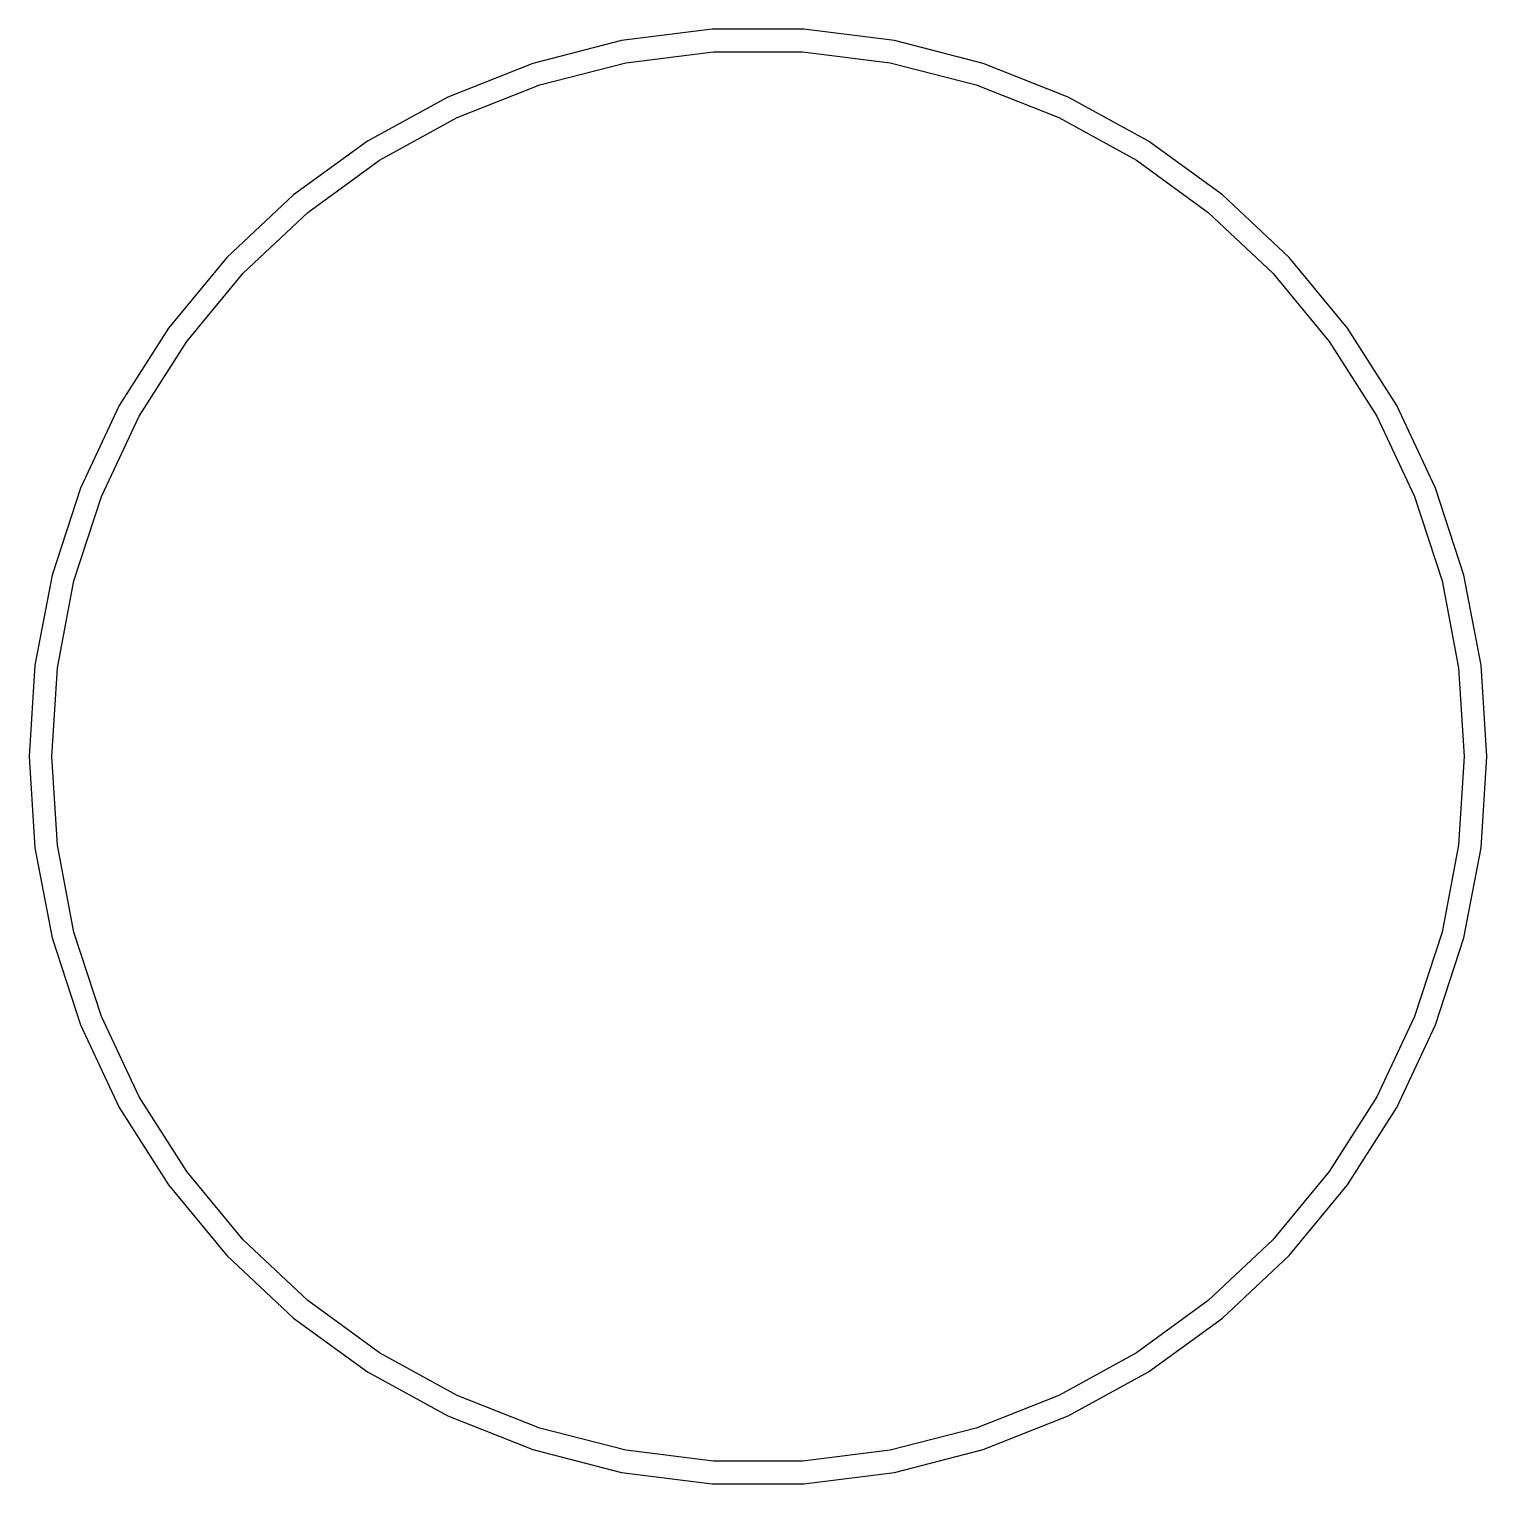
# Model space of a CAD drawing. Header units: metres. Extents: x -34.3 to 34.3, y -34.3 to 34.3.
import ezdxf

# ---------------------------------------------------------------- set-up
doc = ezdxf.new("R2010")
doc.units = ezdxf.units.M

msp = doc.modelspace()

# ---------------------------------------------------------------- linework, layer by layer
for p, q in [((-6.43341, 33.7252), (-10.6096, 32.6529)), ((-2.15581, 34.2656), (-6.43341, 33.7252)), ((2.15581, 34.2656), (-2.15581, 34.2656)), ((6.43341, 33.7252), (2.15581, 34.2656)), ((10.6096, 32.6529), (6.43341, 33.7252)), ((-6.23355, 32.6774), (-2.08882, 33.201)), ((-2.08882, 33.201), (2.08882, 33.201)), ((2.08882, 33.201), (6.23355, 32.6774)), ((-10.6096, 32.6529), (-14.6184, 31.0657)), ((-10.28, 31.6385), (-6.23355, 32.6774)), ((6.23355, 32.6774), (10.28, 31.6385)), ((14.6184, 31.0657), (10.6096, 32.6529)), ((-14.1642, 30.1006), (-10.28, 31.6385)), ((10.28, 31.6385), (14.1642, 30.1006)), ((-14.6184, 31.0657), (-18.3967, 28.9886)), ((18.3967, 28.9886), (14.6184, 31.0657)), ((-17.8252, 28.088), (-14.1642, 30.1006)), ((14.1642, 30.1006), (17.8252, 28.088)), ((-18.3967, 28.9886), (-21.8849, 26.4543)), ((21.8849, 26.4543), (18.3967, 28.9886)), ((-21.205, 25.6324), (-17.8252, 28.088)), ((17.8252, 28.088), (21.205, 25.6324)), ((-21.8849, 26.4543), (-25.0279, 23.5028)), ((25.0279, 23.5028), (21.8849, 26.4543)), ((-24.2504, 22.7726), (-21.205, 25.6324)), ((21.205, 25.6324), (24.2504, 22.7726)), ((-25.0279, 23.5028), (-27.7762, 20.1806)), ((27.7762, 20.1806), (25.0279, 23.5028)), ((-26.9133, 19.5536), (-24.2504, 22.7726)), ((24.2504, 22.7726), (26.9133, 19.5536)), ((-27.7762, 20.1806), (-30.0865, 16.5402)), ((30.0865, 16.5402), (27.7762, 20.1806)), ((-29.1518, 16.0263), (-26.9133, 19.5536)), ((26.9133, 19.5536), (29.1518, 16.0263)), ((-30.0865, 16.5402), (-31.9223, 12.6389)), ((31.9223, 12.6389), (30.0865, 16.5402)), ((-30.9306, 12.2463), (-29.1518, 16.0263)), ((29.1518, 16.0263), (30.9306, 12.2463)), ((-31.9223, 12.6389), (-33.2547, 8.53835)), ((33.2547, 8.53835), (31.9223, 12.6389)), ((-32.2215, 8.27307), (-30.9306, 12.2463)), ((30.9306, 12.2463), (32.2215, 8.27307)), ((-33.2547, 8.53835), (-34.0626, 4.3031)), ((-33.0043, 4.16942), (-32.2215, 8.27307)), ((32.2215, 8.27307), (33.0043, 4.16942)), ((34.0626, 4.3031), (33.2547, 8.53835)), ((-34.0626, 4.3031), (-34.3333, 0)), ((-33.2667, 0), (-33.0043, 4.16942)), ((33.0043, 4.16942), (33.2667, 0)), ((34.3333, 0), (34.0626, 4.3031)), ((-34.3333, 0), (-34.0626, -4.3031)), ((-33.0043, -4.16942), (-33.2667, 0)), ((33.2667, 0), (33.0043, -4.16942)), ((34.0626, -4.3031), (34.3333, 0)), ((-34.0626, -4.3031), (-33.2547, -8.53835)), ((-32.2215, -8.27307), (-33.0043, -4.16942)), ((33.0043, -4.16942), (32.2215, -8.27307)), ((33.2547, -8.53835), (34.0626, -4.3031)), ((-33.2547, -8.53835), (-31.9223, -12.6389)), ((-30.9306, -12.2463), (-32.2215, -8.27307)), ((32.2215, -8.27307), (30.9306, -12.2463)), ((31.9223, -12.6389), (33.2547, -8.53835)), ((-29.1518, -16.0263), (-30.9306, -12.2463)), ((30.9306, -12.2463), (29.1518, -16.0263)), ((-31.9223, -12.6389), (-30.0865, -16.5402)), ((30.0865, -16.5402), (31.9223, -12.6389)), ((-26.9133, -19.5536), (-29.1518, -16.0263)), ((29.1518, -16.0263), (26.9133, -19.5536)), ((-30.0865, -16.5402), (-27.7762, -20.1806)), ((27.7762, -20.1806), (30.0865, -16.5402)), ((-24.2504, -22.7726), (-26.9133, -19.5536)), ((26.9133, -19.5536), (24.2504, -22.7726)), ((-27.7762, -20.1806), (-25.0279, -23.5028)), ((25.0279, -23.5028), (27.7762, -20.1806)), ((-21.205, -25.6324), (-24.2504, -22.7726)), ((24.2504, -22.7726), (21.205, -25.6324)), ((-25.0279, -23.5028), (-21.8849, -26.4543)), ((21.8849, -26.4543), (25.0279, -23.5028)), ((-17.8252, -28.088), (-21.205, -25.6324)), ((21.205, -25.6324), (17.8252, -28.088)), ((-21.8849, -26.4543), (-18.3967, -28.9886)), ((18.3967, -28.9886), (21.8849, -26.4543)), ((-14.1642, -30.1006), (-17.8252, -28.088)), ((17.8252, -28.088), (14.1642, -30.1006)), ((-18.3967, -28.9886), (-14.6184, -31.0657)), ((14.6184, -31.0657), (18.3967, -28.9886)), ((-10.28, -31.6385), (-14.1642, -30.1006)), ((14.1642, -30.1006), (10.28, -31.6385)), ((-14.6184, -31.0657), (-10.6096, -32.6529)), ((10.6096, -32.6529), (14.6184, -31.0657)), ((-6.23355, -32.6774), (-10.28, -31.6385)), ((10.28, -31.6385), (6.23355, -32.6774)), ((-10.6096, -32.6529), (-6.43341, -33.7252)), ((-2.08882, -33.201), (-6.23355, -32.6774)), ((6.23355, -32.6774), (2.08882, -33.201)), ((6.43341, -33.7252), (10.6096, -32.6529)), ((2.08882, -33.201), (-2.08882, -33.201)), ((-6.43341, -33.7252), (-2.15581, -34.2656)), ((-2.15581, -34.2656), (2.15581, -34.2656)), ((2.15581, -34.2656), (6.43341, -33.7252))]:
    msp.add_line(p, q)

doc.saveas('drawing.dxf')
